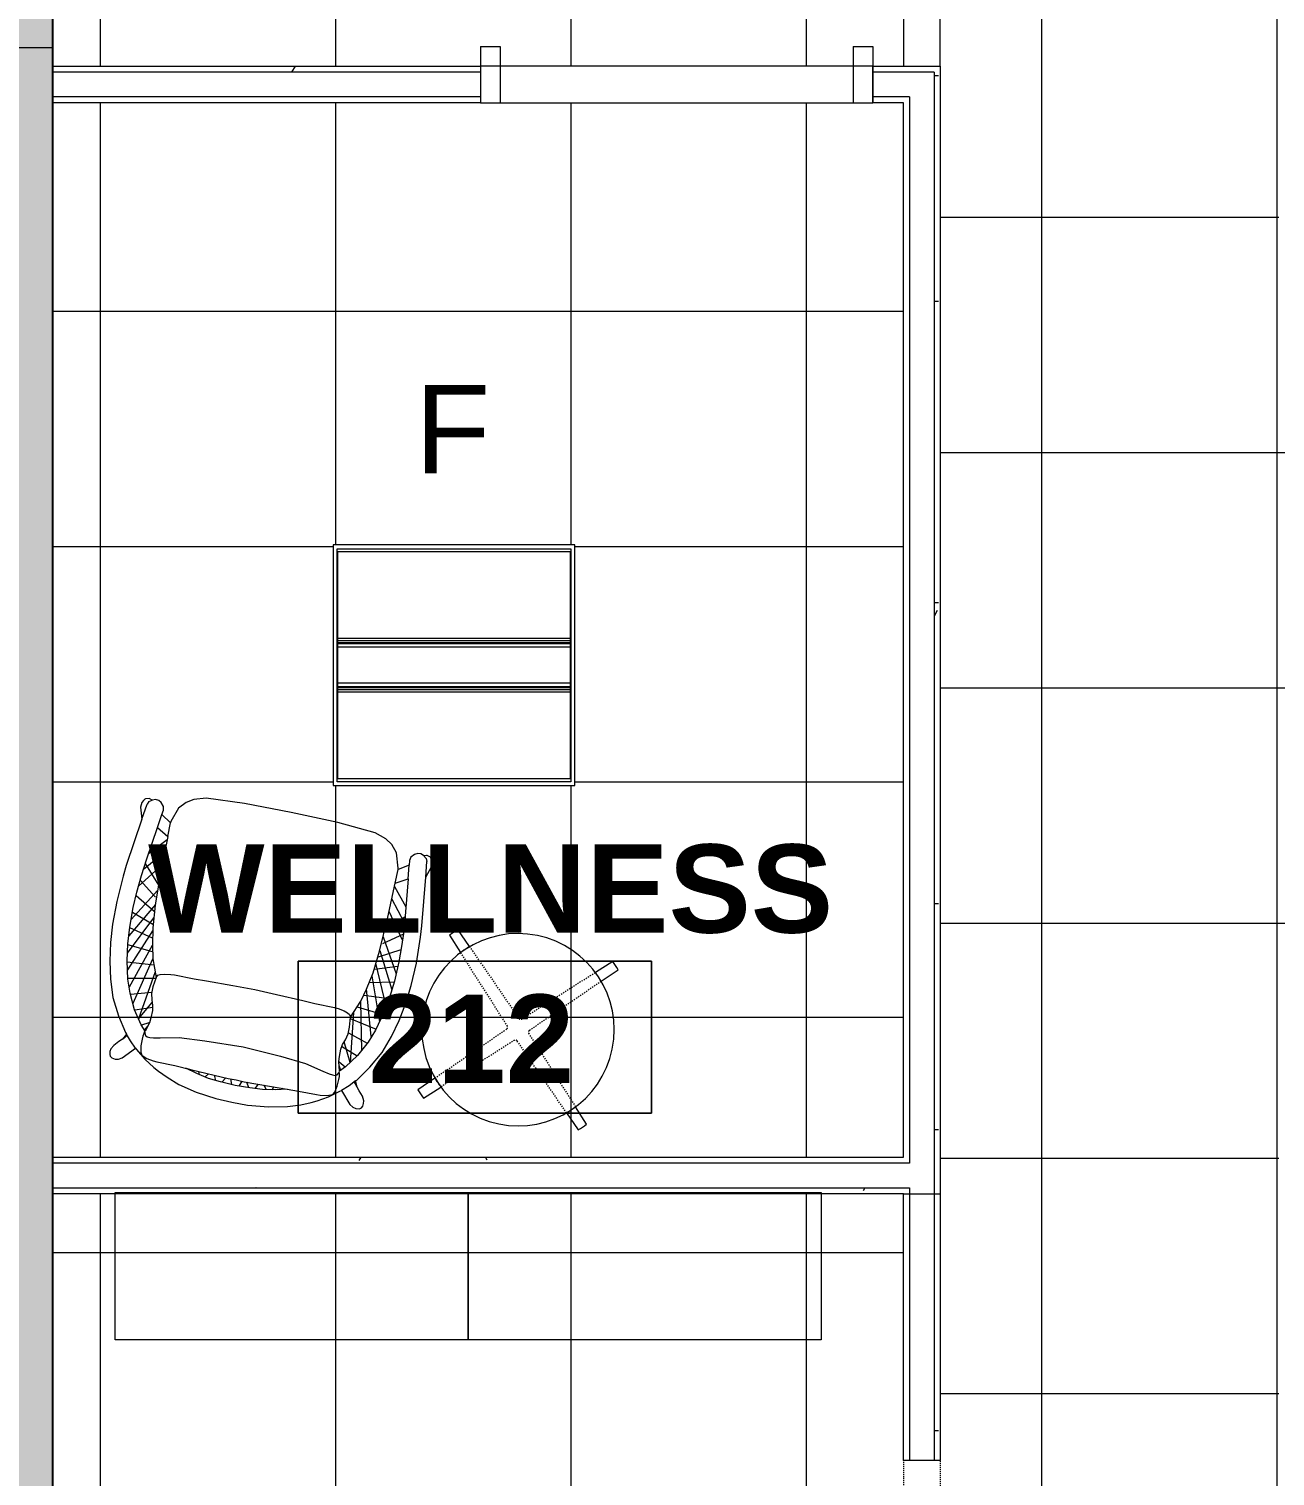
# Model space of a CAD drawing. Header units: inches. Extents: x 29752 to 32426, y -178 to 5722.
# Drawn here: x 30674.6 to 30801.7, y 4887.5 to 5035.2 of the extents above; entities that cross this region are included whole.
import ezdxf

# ---------------------------------------------------------------- set-up
doc = ezdxf.new("R2010")
doc.units = ezdxf.units.IN
doc.header["$MEASUREMENT"] = 0
doc.linetypes.add('Dash', pattern=[0.25, 0.125, -0.125])
doc.linetypes.add('Overhead', pattern=[0.15625, 0.09375, -0.0625])
for name, color, linetype, lineweight in [('1900 Duke Street_2nd Flr_LINKED_dwg', 8, 'Continuous', 9), ('A-AREA-IDEN', 2, 'Continuous', 9), ('A-CLNG', 13, 'Continuous', 13), ('A-CLNG-PATT', 13, 'Continuous', 13), ('A-DETL-GENF', 92, 'Continuous', 9), ('A-DETL-MEDM', 33, 'Continuous', 20), ('A-DETL-THIN', 151, 'Continuous', 9), ('A-DOOR', 31, 'Continuous', 13), ('A-DOOR-FRAM', 31, 'Continuous', 20), ('A-FLOR', 192, 'Continuous', 13), ('A-WALL', 113, 'Continuous', 13), ('A-WALL-PATT', 111, 'Continuous', 13), ('AE-WALLS-PATT', 7, 'Continuous', 9), ('AE-WALLS-TENANT', 7, 'Continuous', 9), ('E-LITE-EQPM', 33, 'Continuous', 9), ('E-LITE-EQPM-IDEN', 33, 'Continuous', 9), ('I-FURN', 30, 'Continuous', 9), ('I-FURN-HDLN', 30, 'Dash', 9), ('I-WALL', 2, 'Continuous', 13)]:
    doc.layers.add(name, color=color, linetype=linetype, lineweight=lineweight)
doc.styles.add('Arial', font='arial.ttf', dxfattribs={"height": 9})
doc.styles.add('Swis721 Lt BT_B', font='', dxfattribs={"height": 9})
doc.styles.get('Swis721 Lt BT_B').set_extended_font_data('Swis721 Lt BT', bold=True)
pattern_1 = [(0, (0, 0), (30.72, 7.68), [1.267, -21.773, 1.267, -21.773, -122.88]), (0, (0, 0), (30.72, 7.68), [-46.08, 1.267, -44.813, 1.267, -21.773, -53.76]), (0, (0, 0), (30.72, 7.68), [-115.2, 1.267, -14.093, 1.267, -37.133]), (120, (11.52, 3.84), (-22.0110751, 22.7643004), [1.267, -21.773, 1.267, -21.773, -122.88]), (120, (11.52, 3.84), (-22.0110751, 22.7643004), [-46.08, 1.267, -44.813, 1.267, -21.773, -53.76]), (120, (11.52, 3.84), (-22.0110751, 22.7643004), [-115.2, 1.267, -14.093, 1.267, -37.133]), (240, (15.36, 19.2), (-8.7089249, -30.4443004), [1.267, -21.773, 1.267, -21.773, -122.88]), (240, (15.36, 19.2), (-8.7089249, -30.4443004), [-46.08, 1.267, -44.813, 1.267, -21.773, -53.76]), (240, (15.36, 19.2), (-8.7089249, -30.4443004), [-115.2, 1.267, -14.093, 1.267, -37.133])]

# ---------------------------------------------------------------- blocks, each defined once
blk = doc.blocks.new('1900 Duke Street_2nd Flr_LINKED_dwg-5565117-FIRST FLOOR')
at = {"layer": 'AE-WALLS-PATT'}
h = blk.add_hatch(color=256, dxfattribs=at)
h.paths.add_polyline_path([(1480.56, 407.39), (1578.56, 407.39), (1578.56, 409.27), (1576.38, 409.27), (1576.38, 408.97), (1564.38, 408.97), (1564.38, 409.27), (1480.56, 409.27), (1480.56, 408.97)], flags=0)
h.paths.add_polyline_path([(1578.44, 414.27), (1578.56, 414.27), (1578.56, 648.81), (1578.44, 648.81), (1578.44, 427.28)], flags=0)
h.paths.add_polyline_path([(1572.44, 432.97), (1573.44, 432.97), (1573.44, 628.97), (1572.46, 628.97), (1572.44, 477.03)], flags=0)
h.paths.add_polyline_path([(1564.38, 648.31), (1564.38, 652.97), (1573.44, 652.97), (1573.44, 654.44), (1558.31, 654.44), (1558.31, 648.31)], flags=0)
h.paths.add_polyline_path([(1578.44, 652.56), (1578.56, 652.56), (1578.56, 654.44), (1578.44, 654.42), (1578.44, 652.97)], flags=0)
at = {"layer": 'AE-WALLS-TENANT'}
blk.add_line((1578.56, 654.44), (1578.44, 654.44), dxfattribs=at)
blk = doc.blocks.new('Furniture 5 - Furniture 1-5860435-FIRST FLOOR')
at = {"layer": 'I-FURN'}
for p, q in [((30909.89, 4877.02), (30909.89, 4913.02)), ((30909.89, 4913.02), (30924.89, 4913.02)), ((30924.89, 4913.02), (30924.89, 4877.02)), ((30924.89, 4877.02), (30909.89, 4877.02))]:
    blk.add_line(p, q, dxfattribs=at)
blk = doc.blocks.new('HermanMiller_Collection_CrosshatchLoungeChair - Lounge Chair Ash Frame-6145814-FIRST FLOOR')
at = {"layer": 'I-FURN'}
for p, q in [((-6.56, 15.12), (-8.33, 14.68)), ((-4.69, 15.44), (-6.56, 15.12)), ((-2.82, 15.61), (-4.69, 15.44)), ((-0.47, 15.65), (-2.82, 15.61)), ((2.19, 15.55), (-0.47, 15.65)), ((3.35, 15.46), (2.19, 15.55)), ((8.29, 14.83), (3.35, 15.46)), ((9.45, 15.21), (8.29, 14.83)), ((8.29, 14.83), (9.88, 14.63)), ((9.94, 15.19), (9.45, 15.21)), ((10.19, 15.06), (9.94, 15.19)), ((10.33, 14.95), (10.19, 15.06)), ((10.4, 14.88), (10.33, 14.95)), ((10.5, 14.53), (10.4, 14.88)), ((-10.11, 14.07), (-11.84, 13.14)), ((-8.33, 14.68), (-10.11, 14.07)), ((-8, 12.96), (-6.16, 13.41)), ((-6.07, 10.63), (-6.29, 13.38)), ((-6.16, 13.41), (-4.45, 13.68)), ((-5.4, 13.53), (-1.32, 11.62)), ((-4.75, 11.06), (-4.57, 13.66)), ((-4.45, 13.68), (-2.74, 13.83)), ((0.04, 11.74), (-3.65, 13.75)), ((-3.38, 11.33), (-2.81, 13.82)), ((-2.74, 13.83), (-0.72, 13.88)), ((-1.21, 13.87), (-1.99, 11.59)), ((1.47, 11.8), (-1.95, 13.85)), ((-0.72, 13.88), (0.89, 13.84)), ((0.54, 13.85), (-0.67, 11.72)), ((2.14, 13.76), (0.76, 11.88)), ((0.89, 13.84), (2.65, 13.73)), ((1.53, 13.8), (4.14, 11.89)), ((3.91, 13.59), (2.02, 11.82)), ((2.65, 13.73), (4.43, 13.53)), ((3.31, 13.65), (5.45, 11.89)), ((4.43, 13.53), (7.79, 13.1)), ((6.74, 11.9), (4.95, 13.46)), ((10.18, 14.49), (9.88, 14.63)), ((10.18, 14.49), (10.4, 14.2)), ((10.35, 13.24), (10.49, 13.54)), ((10.4, 14.2), (10.49, 14.47)), ((10.42, 14.16), (10.4, 14.2)), ((10.52, 13.86), (10.42, 14.16)), ((10.49, 14.47), (10.5, 14.53)), ((10.49, 13.54), (10.52, 13.86)), ((-16.19, 12.95), (-16.24, 12.58)), ((-16.24, 12.58), (-16.16, 12.24)), ((-16.06, 13.13), (-16.19, 12.95)), ((-16.16, 12.24), (-15.97, 11.91)), ((-15.88, 13.23), (-16.06, 13.13)), ((-15.97, 11.91), (-14.73, 10.77)), ((-15.57, 13.27), (-15.88, 13.23)), ((-15.3, 13.24), (-15.57, 13.27)), ((-14.89, 13), (-15.3, 13.24)), ((-14.41, 12.57), (-14.89, 13)), ((-14.09, 12.28), (-14.41, 12.57)), ((-14.11, 11.44), (-13.5, 11.98)), ((-14.09, 12.28), (-13.61, 11.86)), ((-13.5, 11.98), (-14.09, 12.28)), ((-13.38, 12.1), (-13.5, 11.98)), ((-11.84, 13.14), (-13.38, 12.1)), ((-10.91, 11.67), (-9.35, 12.45)), ((-5.5, 10.89), (-10.32, 11.96)), ((-8.84, 10.29), (-9.47, 12.39)), ((-9.35, 12.45), (-8, 12.96)), ((-8.74, 12.65), (-4.08, 11.2)), ((-7.37, 10.19), (-7.91, 12.98)), ((-2.66, 11.47), (-7.08, 13.18)), ((3.52, 11.88), (-0.04, 11.74)), ((7.07, 11.9), (3.52, 11.88)), ((7.79, 13.1), (7.07, 11.9)), ((7.07, 11.9), (8.52, 11.91)), ((7.79, 13.1), (9.15, 12.93)), ((8.52, 11.91), (9.15, 12.93)), ((8.64, 11.91), (8.52, 11.91)), ((10.13, 11.42), (8.64, 11.91)), ((9.15, 12.93), (9.63, 12.87)), ((9.63, 12.87), (10.01, 12.94)), ((10.01, 12.94), (10.35, 13.24)), ((-14.85, 10.65), (-15.65, 9.61)), ((-14.73, 10.77), (-14.85, 10.65)), ((-14.73, 10.77), (-14.11, 11.44)), ((-12.84, 10.17), (-12.28, 10.69)), ((-11.93, 9.95), (-12.31, 10.66)), ((-12.28, 10.69), (-10.91, 11.67)), ((-11.75, 11.07), (-9.83, 10.06)), ((-6.69, 10.39), (-11.75, 11.07)), ((-10.32, 9.89), (-10.95, 11.64)), ((-5.43, 10.88), (-7.24, 10.18)), ((-4.09, 11.2), (-5.43, 10.88)), ((-2.35, 11.53), (-4.09, 11.2)), ((-0.04, 11.74), (-2.35, 11.53)), ((10.87, 10.76), (10.13, 11.42)), ((11.32, 10.05), (10.87, 10.76)), ((-15.65, 9.61), (-16.27, 8.56)), ((-15.53, 9.43), (-15.64, 8.76)), ((-15.3, 10.01), (-15.53, 9.43)), ((-15.03, 10.16), (-15.3, 10.01)), ((-14.38, 10.28), (-15.03, 10.16)), ((-13.68, 10.3), (-14.38, 10.28)), ((-13.37, 10.29), (-13.68, 10.3)), ((-13, 10.22), (-13.37, 10.29)), ((-13.26, 10.03), (-13.37, 9.84)), ((-13.37, 9.84), (-13.37, 9.58)), ((-13.37, 9.58), (-13.32, 9.2)), ((-13.32, 9.2), (-13.2, 8.52)), ((-13.03, 10.17), (-13.26, 10.03)), ((-12.87, 10.2), (-13.03, 10.17)), ((-13, 10.22), (-12.84, 10.17)), ((-11.91, 9.91), (-12.84, 10.17)), ((-12.25, 10.01), (-12.74, 10.27)), ((-11.38, 9.88), (-11.91, 9.91)), ((-10.62, 9.86), (-11.38, 9.88)), ((-10.13, 9.95), (-10.62, 9.86)), ((-9.58, 10.15), (-10.13, 9.95)), ((-8.94, 10.29), (-9.58, 10.15)), ((-8.25, 10.3), (-8.94, 10.29)), ((-7.24, 10.18), (-8.25, 10.3)), ((-7.24, 10.18), (-6.98, 10.03)), ((-6.98, 10.03), (-6.87, 9.81)), ((-6.87, 9.81), (-6.73, 9.43)), ((-6.73, 9.43), (-6.63, 8.77)), ((11.7, 8.85), (11.32, 10.05)), ((-16.57, 8.01), (-16.99, 7.03)), ((-16.27, 8.56), (-16.57, 8.01)), ((-15.64, 8.76), (-15.67, 8.36)), ((-15.67, 8.36), (-15.67, 6.5)), ((-13.2, 8.52), (-12.77, 6.65)), ((-6.63, 8.77), (-6.6, 8.38)), ((-6.6, 8.38), (-6.6, 6.33)), ((11.95, 4.92), (11.7, 8.85)), ((-16.99, 7.03), (-17.46, 5.72)), ((-15.67, 6.5), (-15.73, 4.72)), ((-12.77, 6.65), (-12.57, 3.99)), ((-6.6, 6.33), (-6.53, 5.07)), ((-17.46, 5.72), (-17.88, 3.83)), ((-16.02, 4.13), (-15.71, 5.33)), ((-15.73, 4.72), (-15.86, 0.91)), ((-15.83, 4.87), (-15.73, 4.77)), ((-15.71, 5.33), (-15.73, 4.72)), ((-6.53, 5.07), (-6.46, 2.33)), ((12.01, 0.06), (11.95, 4.92)), ((-17.88, 3.83), (-18.12, 1.72)), ((-16.25, 2.86), (-16.02, 4.13)), ((-16.18, 3.23), (-15.79, 2.95)), ((-16.08, 3.83), (-15.76, 3.96)), ((-12.57, 3.99), (-12.39, 0.06)), ((-18.12, 1.72), (-18.15, 0.06)), ((-16.41, 0.06), (-16.35, 1.59)), ((-16.35, 1.59), (-16.25, 2.86)), ((-16.31, 2.11), (-15.81, 2.35)), ((-6.46, 2.33), (-6.43, 0.06)), ((-18.15, 0.06), (-18.12, -1.59)), ((-16.35, -1.47), (-16.41, 0.06)), ((-15.85, 0.65), (-16.39, 0.45)), ((-16.36, 1.47), (-15.85, 1.15)), ((-15.86, 0.91), (-15.84, 0.06)), ((-15.84, 0.06), (-15.86, -0.78)), ((-12.39, 0.06), (-12.57, -3.87)), ((-6.43, 0.06), (-6.46, -2.21)), ((11.95, -4.8), (12.01, 0.06)), ((-15.85, -0.53), (-16.39, -0.33)), ((-16.36, -1.35), (-15.85, -1.03)), ((-16.25, -2.74), (-16.35, -1.47)), ((-15.86, -0.78), (-15.73, -4.6)), ((-18.12, -1.59), (-17.88, -3.71)), ((-16.31, -1.99), (-15.81, -2.23)), ((-16.02, -4.01), (-16.25, -2.74)), ((-16.18, -3.11), (-15.79, -2.82)), ((-6.46, -2.21), (-6.53, -4.94)), ((-17.88, -3.71), (-17.46, -5.6)), ((-16.08, -3.71), (-15.76, -3.84)), ((-15.71, -5.21), (-16.02, -4.01)), ((-12.57, -3.87), (-12.77, -6.52)), ((-17.46, -5.6), (-16.99, -6.91)), ((-15.83, -4.74), (-15.73, -4.64)), ((-15.73, -4.6), (-15.71, -5.21)), ((-15.71, -5.21), (-15.67, -6.38)), ((-6.53, -4.94), (-6.6, -6.21)), ((11.7, -8.73), (11.95, -4.8)), ((-16.99, -6.91), (-16.57, -7.88)), ((-15.67, -6.38), (-15.67, -8.24)), ((-12.77, -6.52), (-13.2, -8.39)), ((-6.6, -6.21), (-6.6, -8.25)), ((-16.57, -7.88), (-16.27, -8.44)), ((-16.27, -8.44), (-15.65, -9.49)), ((-15.67, -8.24), (-15.64, -8.63)), ((-15.64, -8.63), (-15.53, -9.31)), ((-13.2, -8.39), (-13.32, -9.08)), ((-6.63, -8.65), (-6.73, -9.31)), ((-6.6, -8.25), (-6.63, -8.65)), ((11.32, -9.93), (11.7, -8.73)), ((-15.65, -9.49), (-14.85, -10.52)), ((-15.53, -9.31), (-15.3, -9.89)), ((-15.3, -9.89), (-15.03, -10.04)), ((-15.03, -10.04), (-14.38, -10.15)), ((-14.38, -10.15), (-13.68, -10.18)), ((-13.68, -10.18), (-13.37, -10.16)), ((-13.32, -9.08), (-13.37, -9.45)), ((-13.37, -9.45), (-13.37, -9.72)), ((-13.37, -9.72), (-13.26, -9.91)), ((-13.37, -10.16), (-13, -10.1)), ((-13.26, -9.91), (-13.03, -10.05)), ((-13.03, -10.05), (-12.87, -10.08)), ((-12.84, -10.05), (-11.91, -9.79)), ((-12.28, -10.57), (-12.84, -10.05)), ((-12.25, -9.89), (-12.74, -10.15)), ((-11.93, -9.83), (-12.31, -10.54)), ((-11.91, -9.79), (-11.38, -9.76)), ((-11.75, -10.94), (-9.83, -9.94)), ((-6.69, -10.27), (-11.75, -10.94)), ((-11.38, -9.76), (-10.62, -9.74)), ((-10.32, -9.77), (-10.95, -11.52)), ((-10.62, -9.74), (-10.13, -9.82)), ((-10.13, -9.82), (-9.58, -10.03)), ((-9.58, -10.03), (-8.94, -10.17)), ((-8.84, -10.17), (-9.47, -12.27)), ((-8.94, -10.17), (-8.25, -10.18)), ((-8.25, -10.18), (-7.24, -10.05)), ((-7.37, -10.07), (-7.91, -12.86)), ((-6.98, -9.91), (-7.24, -10.05)), ((-7.24, -10.05), (-5.43, -10.76)), ((-6.87, -9.68), (-6.98, -9.91)), ((-6.73, -9.31), (-6.87, -9.68)), ((10.87, -10.64), (11.32, -9.93)), ((-15.97, -11.79), (-16.16, -12.12)), ((-14.73, -10.65), (-15.97, -11.79)), ((-14.85, -10.52), (-14.73, -10.65)), ((-14.11, -11.32), (-14.73, -10.65)), ((-13.5, -11.86), (-14.11, -11.32)), ((-14.09, -12.16), (-13.61, -11.74)), ((-10.91, -11.55), (-12.28, -10.57)), ((-9.35, -12.33), (-10.91, -11.55)), ((-5.5, -10.76), (-10.32, -11.84)), ((-8.74, -12.53), (-4.08, -11.08)), ((-2.66, -11.35), (-7.08, -13.06)), ((-6.07, -10.51), (-6.29, -13.25)), ((-5.43, -10.76), (-4.09, -11.07)), ((-5.4, -13.41), (-1.32, -11.5)), ((-4.75, -10.94), (-4.57, -13.54)), ((-4.09, -11.07), (-2.35, -11.41)), ((0.04, -11.62), (-3.65, -13.63)), ((-3.38, -11.21), (-2.81, -13.7)), ((-2.35, -11.41), (-0.04, -11.62)), ((-1.21, -13.75), (-1.99, -11.46)), ((1.47, -11.68), (-1.95, -13.73)), ((0.54, -13.72), (-0.67, -11.6)), ((-0.04, -11.62), (3.52, -11.76)), ((2.14, -13.64), (0.76, -11.76)), ((1.53, -13.68), (4.14, -11.76)), ((3.91, -13.46), (2.02, -11.7)), ((3.31, -13.53), (5.45, -11.77)), ((3.52, -11.76), (7.07, -11.78)), ((6.74, -11.78), (4.95, -13.34)), ((7.07, -11.78), (8.52, -11.78)), ((7.07, -11.78), (7.79, -12.98)), ((9.15, -12.81), (8.52, -11.78)), ((8.52, -11.78), (8.64, -11.78)), ((8.64, -11.78), (10.13, -11.29)), ((10.13, -11.29), (10.87, -10.64)), ((-16.16, -12.12), (-16.24, -12.46)), ((-16.24, -12.46), (-16.19, -12.83)), ((-16.19, -12.83), (-16.06, -13.01)), ((-16.06, -13.01), (-15.88, -13.11)), ((-15.88, -13.11), (-15.57, -13.14)), ((-15.57, -13.14), (-15.3, -13.12)), ((-15.3, -13.12), (-14.89, -12.88)), ((-14.89, -12.88), (-14.41, -12.45)), ((-14.41, -12.45), (-14.09, -12.16)), ((-14.09, -12.16), (-13.5, -11.86)), ((-13.5, -11.86), (-13.38, -11.97)), ((-13.38, -11.97), (-11.84, -13.02)), ((-11.84, -13.02), (-10.11, -13.94)), ((-8, -12.83), (-9.35, -12.33)), ((-6.16, -13.28), (-8, -12.83)), ((-4.45, -13.56), (-6.16, -13.28)), ((7.79, -12.98), (4.43, -13.4)), ((7.79, -12.98), (9.15, -12.81)), ((9.63, -12.75), (9.15, -12.81)), ((10.01, -12.82), (9.63, -12.75)), ((10.35, -13.11), (10.01, -12.82)), ((10.49, -13.42), (10.35, -13.11)), ((-10.11, -13.94), (-8.33, -14.56)), ((-8.33, -14.56), (-6.56, -15)), ((-2.74, -13.71), (-4.45, -13.56)), ((-0.72, -13.76), (-2.74, -13.71)), ((0.89, -13.71), (-0.72, -13.76)), ((2.65, -13.61), (0.89, -13.71)), ((4.43, -13.4), (2.65, -13.61)), ((3.35, -15.33), (8.29, -14.71)), ((8.29, -14.71), (9.88, -14.51)), ((8.29, -14.71), (9.45, -15.08)), ((10.18, -14.37), (9.88, -14.51)), ((10.42, -14.04), (10.18, -14.37)), ((10.33, -14.83), (10.4, -14.76)), ((10.4, -14.07), (10.42, -14.04)), ((10.49, -14.35), (10.4, -14.07)), ((10.4, -14.76), (10.5, -14.41)), ((10.42, -14.04), (10.52, -13.74)), ((10.52, -13.74), (10.49, -13.42)), ((10.5, -14.41), (10.49, -14.35)), ((-6.56, -15), (-4.69, -15.31)), ((-4.69, -15.31), (-2.82, -15.48)), ((-2.82, -15.48), (-0.47, -15.53)), ((-0.47, -15.53), (2.19, -15.43)), ((2.19, -15.43), (3.35, -15.33)), ((9.45, -15.08), (9.94, -15.07)), ((9.94, -15.07), (10.19, -14.93)), ((10.19, -14.93), (10.33, -14.83))]:
    blk.add_line(p, q, dxfattribs=at)
blk = doc.blocks.new('Table-Coffee-Teknion-BBCTC_Cosmos_Small-R2013 - 17 3_4_ High-5918704-FIRST FLOOR')
at = {"layer": 'I-FURN'}
for p, q in [((-8.77, 8.06), (-7.31, 6.55)), ((-6.54, 7.32), (-8.05, 8.78)), ((8.05, 8.78), (6.54, 7.32)), ((7.31, 6.55), (8.77, 8.06)), ((-7.31, -6.55), (-8.77, -8.06)), ((-8.05, -8.78), (-6.54, -7.32)), ((6.54, -7.32), (8.05, -8.78)), ((8.77, -8.06), (7.31, -6.55))]:
    blk.add_line(p, q, dxfattribs=at)
for radius, start, end in [(9.81, 360, 180), (11.91, 132.513, 137.408), (11.91, 42.592, 47.4811), (9.81, 131.7705, 138.1519), (9.81, 131.7705, 138.1519), (9.81, 41.8481, 48.2237), (9.81, 41.8481, 48.2237), (9.81, 180, 360), (9.81, 221.8481, 228.2237), (9.81, 221.8481, 228.2237), (9.81, 311.7705, 318.1849), (9.81, 311.7705, 318.1514), (11.91, 222.592, 227.4811), (11.91, 312.513, 317.4079)]:
    blk.add_arc((0, 0), radius, start, end, dxfattribs=at)
at = {"layer": 'I-FURN-HDLN'}
for p, q in [((-1.13, 0.14), (-7.31, 6.55)), ((-6.54, 7.32), (-0.14, 1.13)), ((0.14, 1.13), (6.54, 7.32)), ((7.31, 6.55), (1.13, 0.14)), ((-7.31, -6.55), (-1.13, -0.13)), ((-0.14, -1.13), (-6.54, -7.32)), ((6.54, -7.32), (0.14, -1.14)), ((1.14, -0.14), (7.31, -6.54))]:
    blk.add_line(p, q, dxfattribs=at)
for centre, start, end in [((-1.29, 0), 319.2979, 41.4043), ((0, 1.29), 228.5957, 311.4043), ((1.29, 0), 138.6476, 223.9721), ((0, -1.29), 47.5735, 131.4196)]:
    blk.add_arc(centre, 0.206, start, end, dxfattribs=at)
blk = doc.blocks.new('Furniture 10 - Furniture 1-5944326-FIRST FLOOR')
at = {"layer": 'I-FURN'}
for p, q in [((30909.89, 4877.02), (30909.89, 4913.02)), ((30909.89, 4913.02), (30924.89, 4913.02)), ((30924.89, 4913.02), (30924.89, 4877.02)), ((30924.89, 4877.02), (30909.89, 4877.02))]:
    blk.add_line(p, q, dxfattribs=at)
blk = doc.blocks.new('Single Flush - OTJ_SOLIDFLUSH_ALUM-5854609-FIRST FLOOR')
at = {"layer": 'A-DOOR-FRAM'}
for p, q in [((-20, 3.875), (-20, -1.875)), ((-20, 3.875), (-18, 3.875)), ((-18, 3.875), (-18, -1.875)), ((18.000004, 3.875), (18.000004, -1.875)), ((18.000004, 3.875), (20.000004, 3.875)), ((20.000004, 3.875), (20.000004, -1.875)), ((-20, -1.875), (-18, -1.875)), ((18.000004, -1.875), (20.000004, -1.875))]:
    blk.add_line(p, q, dxfattribs=at)
blk = doc.blocks.new('L-Recessed-Axis-Plano - 2 X 2-4550865-FIRST FLOOR')
at = {"layer": 'E-LITE-EQPM'}
for p, q in [((11.91, 11.87), (-11.91, 11.87)), ((-11.91, 11.87), (-11.91, -11.88)), ((11.91, -11.88), (11.91, 11.87)), ((-11.88, -11.56), (-11.88, 11.56)), ((-11.88, 11.56), (11.87, 11.56)), ((11.87, 11.56), (11.87, -11.56)), ((-11.88, 2.74), (11.87, 2.74)), ((11.87, 2.51), (-11.88, 2.51)), ((-11.88, 2.3), (11.87, 2.3)), ((-11.88, 2.2), (11.87, 2.2)), ((-11.88, 1.83), (11.87, 1.83)), ((-11.88, -1.83), (11.87, -1.83)), ((-11.88, -2.2), (11.87, -2.2)), ((-11.88, -2.3), (11.87, -2.3)), ((-11.88, -2.51), (11.87, -2.51)), ((-11.88, -2.74), (11.87, -2.74)), ((11.87, -11.56), (-11.88, -11.56)), ((-11.91, -11.88), (11.91, -11.88))]:
    blk.add_line(p, q, dxfattribs=at)
blk = doc.blocks.new('Door-Opening - 30_ x 84_ 2-6427320-FIRST FLOOR')
at = {"layer": 'A-DETL-GENF', "linetype": 'Overhead'}
for p, q in [((35.68, 1.88), (-36.32, 1.88)), ((-36.32, -1.87), (35.68, -1.87))]:
    blk.add_line(p, q, dxfattribs=at)
at = {"layer": 'A-DETL-MEDM'}
for p, q in [((-36.32, 1.88), (-36.32, -1.87)), ((35.68, -1.87), (35.68, 1.88))]:
    blk.add_line(p, q, dxfattribs=at)
blk = doc.blocks.new('Room Tag - Room Name and Number-3379422-FIRST FLOOR')
at = {"layer": 'A-AREA-IDEN'}
for p, q in [((-0.1881, -0.1636), (-0.1881, -0.0018)), ((-0.1881, -0.0018), (0.1869, -0.0018)), ((0.1869, -0.0018), (-0.1881, -0.0018)), ((-0.1881, -0.0018), (-0.1881, -0.1636)), ((0.1869, -0.0018), (0.1869, -0.1636)), ((0.1869, -0.1636), (0.1869, -0.0018)), ((0.1869, -0.1636), (-0.1881, -0.1636)), ((-0.1881, -0.1636), (0.1869, -0.1636))]:
    blk.add_line(p, q, dxfattribs=at)

msp = doc.modelspace()

# ---------------------------------------------------------------- hatches: boundary and pattern name
at = {"layer": 'A-CLNG-PATT'}
h = msp.add_hatch(dxfattribs=at)
h.set_pattern_fill('FP_13', color=256, style=0, pattern_type=2)
h.set_pattern_definition([(0, (30729.893, 4895.936), (0, -24), []), (270, (30729.893, 4895.936), (-24, -1e-15), [])])
h.paths.add_polyline_path([(30497.59, 4391.69), (30510.55, 4391.69), (30510.55, 4391.81), (30542.36, 4391.81), (30542.36, 4417.69), (30570.36, 4417.69), (30570.36, 4391.81), (30902.4, 4391.81), (30902.4, 4417.69), (30930.4, 4417.69), (30930.4, 4391.81), (31013.92, 4391.81), (31013.92, 4391.69), (31022.24, 4391.73), (31022.24, 4417.69), (31022.49, 4417.69), (31022.49, 4626.32), (31347.05, 4626.32), (31347.05, 4626.45), (31372.8, 4626.45), (31372.8, 4826.64), (31347.05, 4826.64), (31347.05, 4854.64), (31372.8, 4854.64), (31372.8, 5330.06), (31347.05, 5330.07), (31347.05, 5358.06), (31365.05, 5358.06), (31365.05, 5398.44), (31370.55, 5398.44), (31370.55, 5423.19), (31351.55, 5423.19), (31351.55, 5439.81), (30943.22, 5439.81), (30943.22, 5420.44), (30896.76, 5420.44), (30896.76, 5439.81), (30570.3, 5439.81), (30570.3, 5419.69), (30542.3, 5419.69), (30542.3, 5445.73), (30210.42, 5445.69), (30210.4, 5405.73), (30179.74, 5405.73), (30179.74, 5405.37), (30180.42, 5405.37), (30180.42, 5336.37), (30767.55, 5336.37), (30767.55, 4691.31), (30210.49, 4691.31), (30210.52, 4391.81), (30242.49, 4391.81), (30242.49, 4391.69), (30298.24, 4391.69), (30298.24, 4391.81), (30326.48, 4391.81), (30326.48, 4391.69), (30426.24, 4391.69), (30426.24, 4391.81), (30454.17, 4391.81), (30454.17, 4391.69)], flags=0)
h.paths.add_polyline_path([(30609.42, 4439.65), (30609.42, 4464.22), (30634.05, 4464.22), (30634.05, 4439.65), (30627.85, 4439.65)], flags=0)
h.paths.add_polyline_path([(30249.08, 4439.65), (30249.08, 4464.22), (30273.71, 4464.22), (30273.71, 4439.65), (30263.14, 4439.65)], flags=0)
h.paths.add_polyline_path([(30497.59, 4439.65), (30489.42, 4439.65), (30489.42, 4464.22), (30514.05, 4464.22), (30514.05, 4439.65)], flags=0)
h.paths.add_polyline_path([(30380.36, 4439.65), (30369.08, 4439.65), (30369.08, 4464.22), (30393.71, 4464.22), (30393.71, 4439.65), (30386.88, 4439.65)], flags=0)
h.paths.add_polyline_path([(30729.74, 4439.65), (30729.74, 4464.22), (30754.37, 4464.22), (30754.37, 4439.65), (30732.05, 4439.65)], flags=0)
h.paths.add_polyline_path([(30994.7, 4439.65), (30970.08, 4439.65), (30970.08, 4464.22), (30994.7, 4464.22), (30994.7, 4457.84)], flags=0)
h.paths.add_polyline_path([(30862.3, 4439.65), (30849.68, 4439.65), (30849.68, 4464.22), (30874.31, 4464.22), (30874.31, 4439.65), (30868.82, 4439.65)], flags=0)
h.paths.add_polyline_path([(30249.08, 4535.65), (30249.08, 4560.22), (30273.71, 4560.22), (30273.71, 4535.65), (30263.14, 4535.65)], flags=0)
h.paths.add_polyline_path([(30369.08, 4535.65), (30369.08, 4560.22), (30393.71, 4560.22), (30393.71, 4535.65), (30380.36, 4535.65)], flags=0)
h.paths.add_polyline_path([(30514.05, 4535.65), (30489.42, 4535.65), (30489.42, 4560.22), (30514.05, 4560.22), (30514.05, 4544.9)], flags=0)
h.paths.add_polyline_path([(30627.85, 4535.65), (30609.42, 4535.65), (30609.42, 4560.22), (30634.05, 4560.22), (30634.05, 4535.65)], flags=0)
h.paths.add_polyline_path([(30729.74, 4535.65), (30729.74, 4560.22), (30754.37, 4560.22), (30754.37, 4535.65), (30732.05, 4535.65)], flags=0)
h.paths.add_polyline_path([(30862.3, 4535.65), (30849.68, 4535.65), (30849.68, 4560.22), (30874.31, 4560.22), (30874.31, 4535.65)], flags=0)
h.paths.add_polyline_path([(30994.7, 4535.65), (30970.08, 4535.65), (30970.08, 4560.22), (30994.7, 4560.22), (30994.7, 4557.34)], flags=0)
h.paths.add_polyline_path([(30273.71, 4631.65), (30249.08, 4631.65), (30249.08, 4656.22), (30273.71, 4656.22)], flags=0)
h.paths.add_polyline_path([(30369.08, 4631.65), (30369.08, 4656.22), (30393.71, 4656.22), (30393.71, 4631.65), (30393.39, 4631.65)], flags=0)
h.paths.add_polyline_path([(30497.59, 4631.65), (30489.42, 4631.65), (30489.42, 4656.22), (30514.05, 4656.22), (30514.05, 4631.65)], flags=0)
h.paths.add_polyline_path([(30609.42, 4631.65), (30609.42, 4656.22), (30634.05, 4656.22), (30634.05, 4631.65)], flags=0)
h.paths.add_polyline_path([(30729.74, 4631.65), (30729.74, 4656.22), (30754.37, 4656.22), (30754.37, 4631.65), (30732.05, 4631.65)], flags=0)
h.paths.add_polyline_path([(30992.56, 4631.65), (30970.08, 4631.65), (30970.08, 4656.22), (30994.7, 4656.22), (30994.7, 4631.65), (30994.08, 4631.65)], flags=0)
h.paths.add_polyline_path([(30849.68, 4631.65), (30849.68, 4656.22), (30874.31, 4656.22), (30874.31, 4631.65), (30862.3, 4631.65)], flags=0)
h.paths.add_polyline_path([(31306.7, 4655.47), (31282.08, 4655.47), (31282.08, 4680.03), (31306.7, 4680.03), (31306.7, 4656.84)], flags=0)
h.paths.add_polyline_path([(31200.96, 4655.47), (31186.08, 4655.47), (31186.08, 4680.03), (31210.7, 4680.03), (31210.7, 4655.47)], flags=0)
h.paths.add_polyline_path([(31096.76, 4655.47), (31090.08, 4655.47), (31090.08, 4680.03), (31114.7, 4680.03), (31114.7, 4655.47)], flags=0)
h.paths.add_polyline_path([(30853.39, 4695.06), (30850.18, 4695.06), (30850.18, 4725.06), (30883.18, 4725.06), (30883.18, 4695.06), (30854.57, 4695.06)], flags=0)
h.paths.add_polyline_path([(31306.7, 4775.47), (31282.08, 4775.47), (31282.08, 4800.03), (31306.7, 4800.03), (31306.7, 4781.22)], flags=0)
h.paths.add_polyline_path([(31018.61, 4775.47), (30994.08, 4775.47), (30994.08, 4800.03), (31018.7, 4800.03), (31018.7, 4775.47)], flags=0)
h.paths.add_polyline_path([(31090.08, 4775.47), (31090.08, 4800.03), (31114.7, 4800.03), (31114.7, 4775.47), (31096.76, 4775.47)], flags=0)
h.paths.add_polyline_path([(31200.96, 4775.47), (31186.08, 4775.47), (31186.08, 4800.03), (31210.7, 4800.03), (31210.7, 4775.47), (31202.9, 4775.47)], flags=0)
h.paths.add_polyline_path([(30922.7, 4775.47), (30898.08, 4775.47), (30898.08, 4800.03), (30922.7, 4800.03), (30922.7, 4781.22)], flags=0)
h.paths.add_polyline_path([(30810.2, 4775.47), (30802.08, 4775.47), (30802.08, 4800.03), (30826.7, 4800.03), (30826.7, 4775.47)], flags=0)
h.paths.add_polyline_path([(30802.08, 4895.47), (30802.08, 4920.03), (30826.7, 4920.03), (30826.7, 4895.47), (30806.96, 4895.47)], flags=0)
h.paths.add_polyline_path([(30920.92, 4895.47), (30898.08, 4895.47), (30898.08, 4920.03), (30922.7, 4920.03), (30922.7, 4895.47)], flags=0)
h.paths.add_polyline_path([(31018.61, 4895.47), (30994.08, 4895.47), (30994.08, 4920.03), (31018.7, 4920.03), (31018.7, 4895.47)], flags=0)
h.paths.add_polyline_path([(31210.7, 4895.47), (31186.08, 4895.47), (31186.08, 4920.03), (31210.7, 4920.03), (31210.7, 4905.59)], flags=0)
h.paths.add_polyline_path([(31090.08, 4895.47), (31090.08, 4920.03), (31114.7, 4920.03), (31114.7, 4895.47), (31096.76, 4895.47)], flags=0)
h.paths.add_polyline_path([(31282.08, 4895.47), (31282.08, 4920.03), (31306.7, 4920.03), (31306.7, 4895.47), (31292.14, 4895.47)], flags=0)
h.paths.add_polyline_path([(30802.08, 5015.47), (30802.08, 5040.03), (30826.7, 5040.03), (30826.7, 5015.47), (30810.2, 5015.47)], flags=0)
h.paths.add_polyline_path([(30898.08, 5015.47), (30898.08, 5040.03), (30922.7, 5040.03), (30922.7, 5015.47), (30914.4, 5015.47)], flags=0)
h.paths.add_polyline_path([(31305.17, 5015.47), (31282.08, 5015.47), (31282.08, 5040.03), (31306.7, 5040.03), (31306.7, 5015.47)], flags=0)
h.paths.add_polyline_path([(31114.7, 5015.47), (31090.08, 5015.47), (31090.08, 5040.03), (31114.7, 5040.03)], flags=0)
h.paths.add_polyline_path([(31018.7, 5015.47), (30994.08, 5015.47), (30994.08, 5040.03), (31018.7, 5040.03)], flags=0)
h.paths.add_polyline_path([(31210.7, 5015.47), (31186.08, 5015.47), (31186.08, 5040.03), (31210.7, 5040.03)], flags=0)
h.paths.add_polyline_path([(30846.74, 5094.91), (30846.55, 5094.91), (30846.55, 5124.91), (30876.55, 5124.91), (30876.55, 5094.91), (30852.74, 5094.91)], flags=0)
h.paths.add_polyline_path([(31227.01, 5105.56), (31202.8, 5105.56), (31202.8, 5131.56), (31228.8, 5131.56), (31228.8, 5105.56)], flags=0)
h.paths.add_polyline_path([(31306.7, 5135.47), (31282.08, 5135.47), (31282.08, 5160.03), (31306.7, 5160.03), (31306.7, 5154.35)], flags=0)
h.paths.add_polyline_path([(31210.7, 5135.47), (31186.08, 5135.47), (31186.08, 5160.03), (31210.7, 5160.03), (31210.7, 5154.35)], flags=0)
h.paths.add_polyline_path([(30802.08, 5135.47), (30802.08, 5160.03), (30826.7, 5160.03), (30826.7, 5135.47), (30810.2, 5135.47)], flags=0)
h.paths.add_polyline_path([(30898.08, 5135.47), (30898.08, 5160.03), (30922.7, 5160.03), (30922.7, 5135.47), (30914.4, 5135.47)], flags=0)
h.paths.add_polyline_path([(30994.08, 5135.47), (30994.08, 5160.03), (31018.7, 5160.03), (31018.7, 5135.47), (31005.58, 5135.47)], flags=0)
h.paths.add_polyline_path([(31114.7, 5135.47), (31090.08, 5135.47), (31090.08, 5160.03), (31114.7, 5160.03), (31114.7, 5154.35)], flags=0)
h.paths.add_polyline_path([(30802.08, 5255.47), (30802.08, 5280.03), (30826.7, 5280.03), (30826.7, 5255.47), (30810.2, 5255.47)], flags=0)
h.paths.add_polyline_path([(30898.08, 5255.47), (30898.08, 5280.03), (30922.7, 5280.03), (30922.7, 5255.47), (30914.4, 5255.47)], flags=0)
h.paths.add_polyline_path([(31305.17, 5255.47), (31282.08, 5255.47), (31282.08, 5280.03), (31306.7, 5280.03), (31306.7, 5255.47)], flags=0)
h.paths.add_polyline_path([(31018.7, 5255.47), (30994.08, 5255.47), (30994.08, 5280.03), (31018.7, 5280.03), (31018.7, 5278.72)], flags=0)
h.paths.add_polyline_path([(31090.08, 5255.47), (31090.08, 5280.03), (31114.7, 5280.03), (31114.7, 5255.47), (31096.76, 5255.47)], flags=0)
h.paths.add_polyline_path([(31210.7, 5255.47), (31186.08, 5255.47), (31186.08, 5280.03), (31210.7, 5280.03), (31210.7, 5278.72)], flags=0)
h.paths.add_polyline_path([(31205.23, 5336.12), (31205.05, 5336.12), (31205.05, 5362.12), (31231.05, 5362.12), (31231.05, 5336.12), (31210.7, 5336.12)], flags=0)
h.paths.add_polyline_path([(30225.51, 5375.45), (30225.51, 5400.01), (30250.13, 5400.01), (30250.13, 5375.45), (30237.08, 5375.45)], flags=0)
h.paths.add_polyline_path([(30321.51, 5375.45), (30321.51, 5400.01), (30346.13, 5400.01), (30346.13, 5375.45), (30341.29, 5375.45)], flags=0)
h.paths.add_polyline_path([(30538.13, 5375.45), (30513.51, 5375.45), (30513.51, 5400.01), (30538.13, 5400.01), (30538.13, 5375.47)], flags=0)
h.paths.add_polyline_path([(30417.51, 5375.45), (30417.51, 5400.01), (30442.13, 5400.01), (30442.13, 5375.45)], flags=0)
h.paths.add_polyline_path([(30633.67, 5375.47), (30609.05, 5375.47), (30609.05, 5400.03), (30633.67, 5400.03)], flags=0)
h.paths.add_polyline_path([(30705.05, 5375.47), (30705.05, 5400.03), (30729.67, 5400.03), (30729.67, 5375.47), (30706, 5375.47)], flags=0)
h.paths.add_polyline_path([(31018.61, 5375.47), (30994.08, 5375.47), (30994.08, 5400.03), (31018.7, 5400.03), (31018.7, 5375.47)], flags=0)
h.paths.add_polyline_path([(31205.05, 5375.47), (31186.08, 5375.47), (31186.08, 5400.03), (31210.7, 5400.03), (31210.7, 5375.47), (31205.23, 5375.47)], flags=0)
h.paths.add_polyline_path([(31306.7, 5375.47), (31282.08, 5375.47), (31282.08, 5400.03), (31306.7, 5400.03)], flags=0)
h.paths.add_polyline_path([(30802.08, 5375.47), (30802.08, 5400.03), (30826.7, 5400.03), (30826.7, 5375.47), (30810.2, 5375.47)], flags=0)
h.paths.add_polyline_path([(31090.08, 5375.47), (31090.08, 5400.03), (31114.7, 5400.03), (31114.7, 5375.47)], flags=0)
h.paths.add_polyline_path([(30922.7, 5375.47), (30898.08, 5375.47), (30898.08, 5400.03), (30922.7, 5400.03)], flags=0)
h.paths.add_polyline_path([(30939.72, 5423.94), (30939.72, 5439.81), (30926.38, 5439.81), (30926.38, 5423.94)], flags=0)
h.paths.add_polyline_path([(30900.26, 5423.94), (30900.38, 5423.94), (30900.38, 5439.81), (30900.26, 5439.81)], flags=0)
h = msp.add_hatch(dxfattribs=at)
h.set_pattern_fill('FP_11', color=256, style=0, pattern_type=2)
h.set_pattern_definition([(0, (30489.893, 4862.343), (0, -24), []), (270, (30489.893, 4862.343), (-24, -1e-15), [])])
h.paths.add_polyline_path([(30758.1, 4695.06), (30763.8, 4695.06), (30763.8, 4786.2), (30670.11, 4786.2), (30670.11, 4695.06), (30730.03, 4695.06)], flags=0)
h.paths.add_polyline_path([(30181.36, 4695.06), (30181.47, 4695.06), (30181.47, 4724.83), (30211.47, 4724.83), (30211.47, 4695.06), (30274.54, 4695.06), (30274.54, 4786.2), (30147.24, 4786.2), (30147.24, 4695.06), (30158.93, 4695.06)], flags=0)
h.paths.add_polyline_path([(30653.9, 4695.06), (30666.36, 4695.06), (30666.36, 4786.2), (30572.11, 4786.2), (30572.11, 4695.06), (30621.79, 4695.06)], flags=0)
h.paths.add_polyline_path([(30505.36, 4695.06), (30541.36, 4695.06), (30541.36, 4724.83), (30568.36, 4724.83), (30568.36, 4786.2), (30278.29, 4786.2), (30278.29, 4695.06), (30497.59, 4695.06)], flags=0)
h.paths.add_polyline_path([(30490.05, 4717.65), (30465.42, 4717.65), (30465.42, 4742.22), (30490.05, 4742.22), (30490.05, 4717.92)], flags=0)
h.paths.add_polyline_path([(30346.1, 4717.92), (30346.1, 4742.48), (30370.73, 4742.48), (30370.73, 4717.92)], flags=0)
h.paths.add_polyline_path([(30634.03, 4717.92), (30609.4, 4717.92), (30609.4, 4742.48), (30634.03, 4742.48), (30634.03, 4742.22)], flags=0)
h.paths.add_polyline_path([(30721.3, 4717.92), (30705.4, 4717.92), (30705.4, 4742.48), (30730.03, 4742.48), (30730.03, 4717.92)], flags=0)
h.paths.add_polyline_path([(30211.36, 4741.7), (30201.13, 4741.7), (30201.13, 4766.26), (30225.75, 4766.26), (30225.75, 4741.7)], flags=0)
h.paths.add_polyline_path([(30706, 4789.95), (30763.8, 4789.95), (30763.8, 4916.33), (30677.11, 4916.33), (30677.11, 4789.95), (30705.65, 4789.95)], flags=0)
h.paths.add_polyline_path([(30705.4, 4837.92), (30705.4, 4862.48), (30730.03, 4862.48), (30730.03, 4837.92), (30705.65, 4837.92)], flags=0)
h.paths.add_polyline_path([(30758.1, 4920.08), (30763.8, 4920.08), (30763.8, 5027.62), (30677.11, 5027.62), (30677.11, 4920.08), (30738.46, 4920.08)], flags=0)
h.paths.add_polyline_path([(30730.03, 4957.97), (30705.65, 4957.97), (30705.65, 4982.53), (30730.28, 4982.53), (30730.28, 4957.97)], flags=0)
h.paths.add_polyline_path([(30763.8, 5031.37), (30763.8, 5093.14), (30677.11, 5093.14), (30677.11, 5031.37), (30760.68, 5031.37)], flags=0)
h.paths.add_polyline_path([(30720.68, 5053.97), (30705.65, 5053.97), (30705.65, 5078.53), (30730.28, 5078.53), (30730.28, 5053.97), (30730.03, 5053.97)], flags=0)
at = {"layer": 'A-DETL-GENF'}
h = msp.add_hatch(color=254, dxfattribs=at)
h.paths.add_polyline_path([(30090.49, 4787.2), (30090.49, 4787.77), (30102.36, 4787.78), (30102.36, 4788.08), (30101.11, 4788.08), (30101.11, 4793.08), (30102.36, 4793.08), (30102.36, 4799.77), (30181.36, 4799.8), (30181.36, 4907.12), (30090.49, 4907.12), (30090.49, 4911.12), (30181.36, 4911.12), (30181.36, 5019.77), (30184.86, 5019.77), (30184.86, 4799.8), (30188.24, 4799.8), (30188.24, 5019.77), (30190.11, 5019.77), (30190.11, 5028.27), (30154.11, 5028.27), (30154.11, 5024.87), (30102.36, 5024.87), (30102.36, 5023.25), (30154.11, 5023.25), (30154.11, 5019.75), (30090.49, 5019.77), (30090.49, 5028.27), (30085.49, 5028.27), (30085.49, 4991.45), (30083.49, 4991.45), (30083.49, 4990.75), (30076.36, 4990.75), (30076.36, 4948.75), (30083.49, 4948.75), (30083.49, 4942.95), (30085.49, 4942.95), (30085.49, 4871.2), (30084.49, 4871.2), (30084.49, 4870.75), (30076.36, 4870.75), (30076.36, 4828.75), (30084.49, 4828.75), (30084.49, 4823.2), (30085.49, 4823.2), (30085.49, 4799.77), (30082.86, 4799.77), (30082.86, 4823.87), (30081.24, 4823.87), (30081.24, 4799.77), (30078.36, 4799.77), (30078.36, 4787.77), (30085.49, 4787.76), (30085.49, 4787.2)], flags=0)
h.paths.add_polyline_path([(29930.86, 4791.08), (29930.86, 4796.25), (29872.37, 4796.25), (29872.37, 4791.09)], flags=0)
h.paths.add_polyline_path([(30627.85, 4793.08), (30662.93, 4793.08), (30662.93, 4811.78), (30670.99, 4811.78), (30670.99, 5007.78), (30662.93, 5007.78), (30662.93, 5027.12), (30656.86, 5027.12), (30656.86, 5033.25), (30620.86, 5033.25), (30620.86, 5027.12), (30579.11, 5027.12), (30579.11, 5001.78), (30570.99, 5001.78), (30570.99, 4811.78), (30579.11, 4811.78), (30579.11, 4793.08), (30601.79, 4793.08)], flags=0)
h.paths.add_polyline_path([(30549.69, 4793.08), (30564.86, 4793.08), (30564.86, 5028.37), (30521.11, 5028.37), (30521.11, 5012), (30548.24, 5012), (30548.24, 4793.08)], flags=0)
h.paths.add_polyline_path([(30445.49, 4793.08), (30479.74, 4793.08), (30479.74, 4801.87), (30483.49, 4801.87), (30483.49, 4793.08), (30543.99, 4793.08), (30543.99, 4855.87), (30483.49, 4855.84), (30483.49, 4837.87), (30479.74, 4837.87), (30479.74, 4866.75), (30483.49, 4866.75), (30483.49, 4860.75), (30543.99, 4860.75), (30543.99, 4896.75), (30483.49, 4896.75), (30483.49, 4890.75), (30479.74, 4890.75), (30479.74, 4901.62), (30543.99, 4901.62), (30543.99, 5005.87), (30415.36, 5005.87), (30415.36, 5016.37), (30396.49, 5016.37), (30396.49, 5021.25), (30360.49, 5021.25), (30360.49, 5016.37), (30356.49, 5016.37), (30356.49, 4923.4), (30420.24, 4923.4), (30420.24, 4863.56), (30416.49, 4863.56), (30416.49, 4871.4), (30356.49, 4871.4), (30356.49, 4833.59), (30416.49, 4833.59), (30416.49, 4839.56), (30420.24, 4839.56), (30420.24, 4824.12), (30416.49, 4824.12), (30416.49, 4830.09), (30356.49, 4830.09), (30356.49, 4793.08), (30416.49, 4793.08), (30416.49, 4800.12), (30420.24, 4800.12), (30420.24, 4793.08)], flags=0)
h.paths.add_polyline_path([(30342.99, 4793.08), (30351.61, 4793.08), (30351.61, 4896.75), (30342.99, 4896.75), (30342.99, 4806.09)], flags=0)
h.paths.add_polyline_path([(30328.26, 4793.08), (30338.11, 4793.08), (30338.11, 4855.87), (30277.61, 4855.84), (30277.61, 4837.87), (30273.86, 4837.87), (30273.86, 4866.75), (30277.61, 4866.75), (30277.61, 4860.75), (30338.11, 4860.75), (30338.11, 4896.75), (30277.61, 4896.75), (30277.61, 4890.75), (30273.86, 4890.75), (30273.86, 4901.62), (30351.61, 4901.62), (30351.61, 5016.37), (30347.61, 5016.37), (30347.61, 5021.25), (30311.61, 5021.25), (30311.61, 5016.37), (30292.61, 5016.37), (30292.61, 4983.12), (30192.36, 4983.12), (30192.36, 4886.87), (30220.78, 4886.87), (30220.78, 4883.12), (30192.36, 4883.12), (30192.36, 4851.33), (30211.11, 4851.33), (30211.11, 4847.58), (30192.36, 4847.58), (30192.36, 4793.08), (30273.86, 4793.08), (30273.86, 4801.87), (30277.61, 4801.87), (30277.61, 4793.08), (30315.24, 4793.08)], flags=0)
h.paths.add_polyline_path([(30108.36, 4793.08), (30166.11, 4793.08), (30166.11, 4796.23), (30108.36, 4796.23)], flags=0)
h.paths.add_polyline_path([(29872.37, 4799.75), (29948.61, 4799.77), (29948.61, 4828.75), (29951.49, 4828.75), (29951.49, 4870.75), (29948.61, 4870.75), (29948.61, 4917.77), (29872.37, 4917.77), (29872.37, 4799.77)], flags=0)
h.paths.add_polyline_path([(30081.24, 4875.62), (30082.86, 4875.62), (30082.86, 4943.87), (30081.24, 4943.87)], flags=0)
h.paths.add_polyline_path([(30389.06, 4881.15), (30416.49, 4881.15), (30416.49, 4917.9), (30356.49, 4917.9), (30356.49, 4881.15)], flags=0)
h.paths.add_polyline_path([(29878.39, 4921.25), (29930.86, 4921.25), (29930.86, 4929.77), (29950.24, 4929.77), (29950.24, 5027.14), (29872.37, 5027.14), (29872.39, 4929.77), (29878.39, 4929.77)], flags=0)
h.paths.add_polyline_path([(30360.49, 4980.37), (30360.49, 4987.37), (30362.24, 4987.37), (30362.24, 4980.42), (30361.36, 4980.38)], flags=0)
h.paths.add_polyline_path([(30347.61, 4980.37), (30345.86, 4980.42), (30345.86, 4987.37), (30347.61, 4987.37), (30347.61, 4980.38)], flags=0)
h.paths.add_polyline_path([(30195.61, 4989.12), (30195.61, 5027.12), (30192.36, 5027.12), (30192.36, 4989.12), (30192.5, 4989.12)], flags=0)
h.paths.add_polyline_path([(30228.31, 4989.12), (30287.74, 4989.12), (30287.74, 5027.12), (30264.31, 5027.12), (30264.31, 5033.25), (30228.31, 5033.25), (30228.31, 5027.12), (30199.74, 5027.12), (30199.74, 4989.12)], flags=0)
h.paths.add_polyline_path([(30082.86, 4995.62), (30082.86, 5019.77), (30081.24, 5019.77), (30081.24, 4995.62)], flags=0)
h.paths.add_polyline_path([(30430.35, 5012), (30451.36, 5012), (30451.36, 5028.37), (30425.11, 5028.37), (30425.11, 5012)], flags=0)
h.paths.add_polyline_path([(30677.11, 5027.62), (30677.09, 5031.37), (30676.99, 5031.37), (30676.99, 5027.62), (30677.05, 5027.62)], flags=0)
at = {"layer": 'A-WALL-PATT', "lineweight": 9}
h = msp.add_hatch(color=7, dxfattribs=at)
h.paths.add_polyline_path([(30676.52, 4793.08), (30676.99, 4793.08), (30676.99, 5049.64), (30671.99, 5049.64), (30671.99, 4793.08), (30674.93, 4793.08)], flags=0)
h.paths.add_polyline_path([(30676.99, 5089.64), (30676.99, 5093.14), (30671.99, 5093.14), (30671.99, 5089.64)], flags=0)
h = msp.add_hatch(dxfattribs=at)
h.set_pattern_fill('FP_1', color=256, style=0, pattern_type=2)
h.set_pattern_definition(pattern_1)
h.paths.add_polyline_path([(30764.43, 5030.75), (30766.93, 5030.75), (30766.93, 5031.37), (30760.68, 5031.37), (30760.68, 5030.75), (30763.8, 5030.75)], flags=0)
h.paths.add_polyline_path([(30706, 5030.75), (30720.68, 5030.75), (30720.68, 5031.37), (30676.99, 5031.37), (30676.99, 5030.75), (30705.65, 5030.75)], flags=0)
h = msp.add_hatch(dxfattribs=at)
h.set_pattern_fill('FP_1', color=256, style=0, pattern_type=2)
h.set_pattern_definition(pattern_1)
h.paths.add_polyline_path([(30767.55, 4691.94), (30767.55, 4817.14), (30766.93, 4817.14), (30766.93, 4691.94)], flags=0)
h.paths.add_polyline_path([(30767.55, 4889.14), (30767.55, 5031.37), (30766.93, 5031.37), (30766.93, 4889.14)], flags=0)
h = msp.add_hatch(dxfattribs=at)
h.set_pattern_fill('FP_1', color=256, style=0, pattern_type=2)
h.set_pattern_definition(pattern_1)
h.paths.add_polyline_path([(30763.8, 4695.06), (30764.43, 4695.06), (30764.43, 4786.83), (30763.8, 4786.83), (30763.8, 4717.92)], flags=0)
h.paths.add_polyline_path([(30763.8, 4789.33), (30764.43, 4789.33), (30764.43, 4817.14), (30763.8, 4817.14), (30763.8, 4789.95)], flags=0)
h.paths.add_polyline_path([(30763.8, 4889.14), (30764.43, 4889.14), (30764.43, 4916.95), (30763.8, 4916.95), (30763.8, 4895.47)], flags=0)
h.paths.add_polyline_path([(30764.43, 4919.45), (30764.43, 5028.25), (30763.8, 5028.25), (30763.8, 4919.45), (30764.2, 4919.45)], flags=0)
h = msp.add_hatch(dxfattribs=at)
h.set_pattern_fill('FP_1', color=256, style=0, pattern_type=2)
h.set_pattern_definition(pattern_1)
h.paths.add_polyline_path([(30763.8, 4919.45), (30763.8, 4919.45), (30763.8, 4920.08), (30677.11, 4920.08), (30677.11, 4919.45), (30758.1, 4919.45)], flags=0)
h = msp.add_hatch(dxfattribs=at)
h.set_pattern_fill('FP_1', color=256, style=0, pattern_type=2)
h.set_pattern_definition(pattern_1)
h.paths.add_polyline_path([(30758.1, 4916.33), (30763.8, 4916.33), (30763.8, 4916.95), (30677.11, 4916.95), (30677.11, 4916.33), (30737.91, 4916.33)], flags=0)

# ---------------------------------------------------------------- linework, layer by layer
at = {"layer": 'A-CLNG'}
for p, q in [((30677.11, 5031.37), (30677.11, 5093.14)), ((30763.8, 5093.14), (30763.8, 5031.37)), ((30767.55, 5031.37), (30767.55, 5093.77)), ((30677.11, 4920.08), (30677.11, 5027.62)), ((30730.28, 4982.53), (30705.65, 4982.53)), ((30705.65, 4982.53), (30705.65, 4957.97)), ((30730.28, 4957.97), (30730.28, 4982.53)), ((30705.65, 4957.97), (30730.28, 4957.97))]:
    msp.add_line(p, q, dxfattribs=at)
at = {"layer": 'A-DETL-THIN'}
for p, q in [((30677.11, 5033.25), (30516.24, 5033.25)), ((30677.11, 4786.2), (30677.11, 5033.25))]:
    msp.add_line(p, q, dxfattribs=at)
at = {"layer": 'A-FLOR'}
for p, q in [((30760.68, 5031.37), (30720.68, 5031.37)), ((30677.11, 4793.08), (30677.11, 4916.33)), ((30763.8, 4916.33), (30767.55, 4916.33))]:
    msp.add_line(p, q, dxfattribs=at)
at = {"layer": 'A-WALL'}
for p, q in [((30720.68, 5030.75), (30676.99, 5030.75)), ((30766.93, 5030.75), (30760.68, 5030.75)), ((30766.93, 5030.75), (30766.93, 4889.14)), ((30720.68, 5028.25), (30676.99, 5028.25)), ((30764.43, 5028.25), (30760.68, 5028.25)), ((30764.43, 5028.25), (30764.43, 4919.45)), ((30764.43, 4919.45), (30677.11, 4919.45)), ((30677.11, 4916.95), (30764.43, 4916.95)), ((30764.43, 4916.95), (30764.43, 4889.14))]:
    msp.add_line(p, q, dxfattribs=at)
at = {"layer": 'I-WALL', "color": 8, "lineweight": 20}
msp.add_line((30676.99, 5049.64), (30676.99, 4793.08), dxfattribs=at)
at = {"layer": 'I-WALL'}
for p, q in [((30676.99, 5031.37), (30720.68, 5031.37)), ((30720.68, 5031.37), (30720.68, 5027.62)), ((30760.68, 5031.37), (30767.55, 5031.37)), ((30760.68, 5027.62), (30760.68, 5031.37)), ((30767.55, 5031.37), (30767.55, 4889.14)), ((30720.68, 5027.62), (30676.99, 5027.62)), ((30763.8, 5027.62), (30760.68, 5027.62)), ((30763.8, 4920.08), (30763.8, 5027.62)), ((30677.11, 4920.08), (30763.8, 4920.08)), ((30677.11, 4916.33), (30677.11, 4920.08)), ((30763.8, 4916.33), (30677.11, 4916.33)), ((30763.8, 4889.14), (30763.8, 4916.33))]:
    msp.add_line(p, q, dxfattribs=at)
at = {"layer": 'I-WALL', "lineweight": 9}
msp.add_line((30720.68, 5027.62), (30760.68, 5027.62), dxfattribs=at)

# ---------------------------------------------------------------- block references
at = {"layer": '1900 Duke Street_2nd Flr_LINKED_dwg', "color": 7}
msp.add_blockref('1900 Duke Street_2nd Flr_LINKED_dwg-5565117-FIRST FLOOR', (29098.55, 4378.81), dxfattribs=at)
at = {"layer": 'A-AREA-IDEN', "xscale": 95.99999999999994, "yscale": 95.99999999999994, "zscale": 95.99999999999994}
msp.add_blockref('Room Tag - Room Name and Number-3379422-FIRST FLOOR', (30720.15, 4940.25), dxfattribs=at)
at = {"layer": 'A-DOOR'}
msp.add_blockref('Single Flush - OTJ_SOLIDFLUSH_ALUM-5854609-FIRST FLOOR', (30740.68, 5029.5), dxfattribs=at)
at = {"layer": 'A-DOOR', "rotation": 270}
msp.add_blockref('Door-Opening - 30_ x 84_ 2-6427320-FIRST FLOOR', (30765.68, 4852.82), dxfattribs=at)
at = {"layer": 'E-LITE-EQPM', "extrusion": (0, 0, -1)}
msp.add_blockref('L-Recessed-Axis-Plano - 2 X 2-4550865-FIRST FLOOR', (-30717.96, 4970.25), dxfattribs=at)
at = {"layer": 'I-FURN'}
for name, p, rotation in [('HermanMiller_Collection_CrosshatchLoungeChair - Lounge Chair Ash Frame-6145814-FIRST FLOOR', (30699.01, 4943.45), 78.40995473994667), ('Table-Coffee-Teknion-BBCTC_Cosmos_Small-R2013 - 17 3_4_ High-5918704-FIRST FLOOR', (30724.5, 4933.07), 78.40995473994748), ('Furniture 5 - Furniture 1-5860435-FIRST FLOOR', (25806.4, 35826.34), 269.9999999999996), ('Furniture 10 - Furniture 1-5944326-FIRST FLOOR', (25842.4, 35826.34), 269.9999999999996)]:
    msp.add_blockref(name, p, dxfattribs=dict(at, rotation=rotation))

# ---------------------------------------------------------------- texts
at = {"layer": 'A-AREA-IDEN', "char_height": 9, "attachment_point": 1, "style": 'Swis721 Lt BT_B'}
for s, insert, width in [('WELLNESS', (30686.78, 4951.97), 80.598), ('212', (30709.25, 4936.65), 25.452)]:
    msp.add_mtext(s, dxfattribs=dict(at, insert=insert, width=width))
at = {"layer": 'E-LITE-EQPM-IDEN', "insert": (30713.99, 4998.84), "char_height": 9, "width": 9.393, "attachment_point": 1, "style": 'Arial'}
msp.add_mtext('F', dxfattribs=at)

doc.saveas('drawing.dxf')
